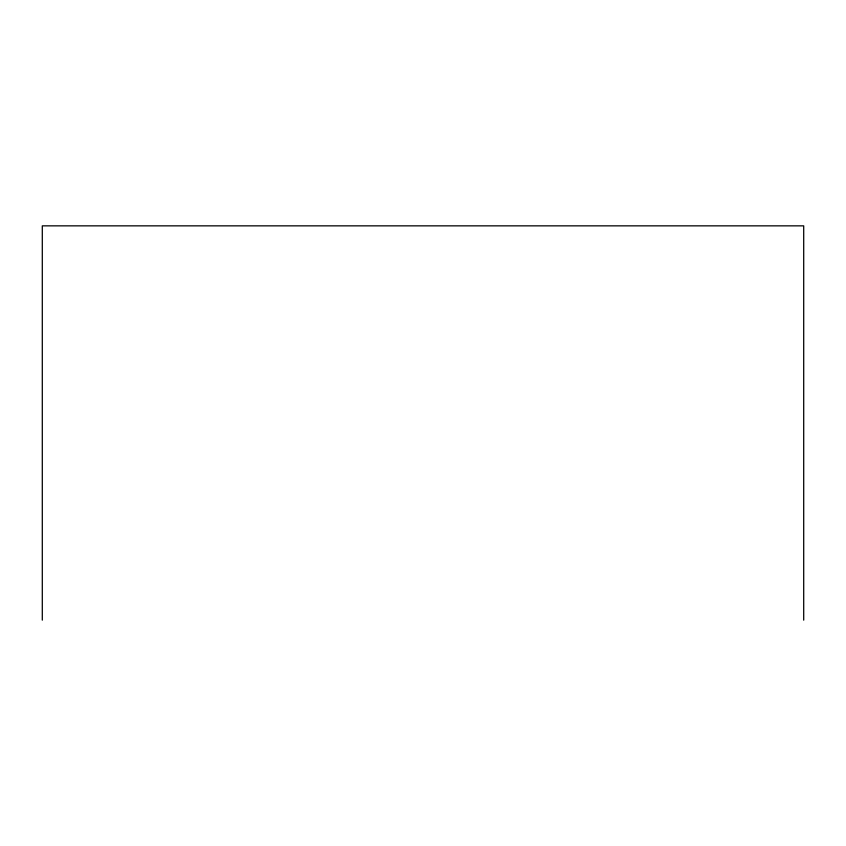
<?xml version="1.0" encoding="UTF-8"?>
<svg xmlns="http://www.w3.org/2000/svg" width="846" height="846" viewBox="0 0 846 846"><rect width="100%" height="100%" fill="white"/><g stroke="black" fill="none" stroke-linecap="round" stroke-linejoin="round"><path stroke-width="1.27" d="M803.7 620.15L803.7 225.85L42.3 225.85L42.3 620.15"/></g></svg>
